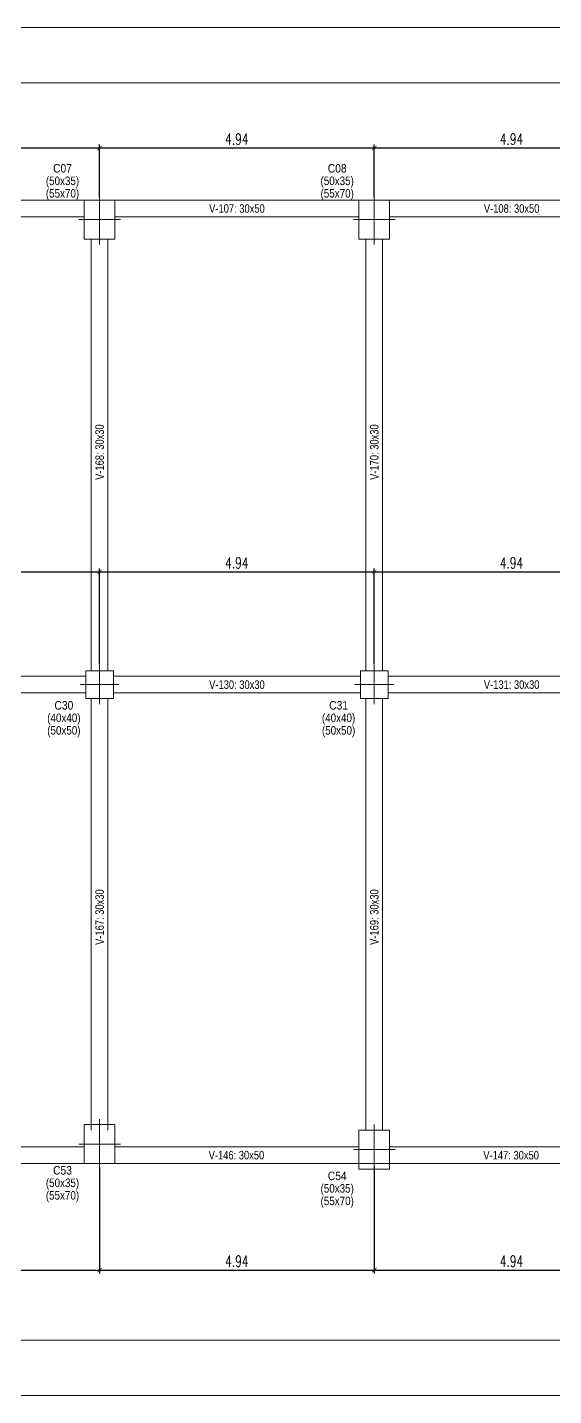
# Model space of a CAD drawing. Header units: millimetres. Extents: x 2 to 158, y -69 to 77.
# Drawn here: x 36.92 to 46.37, y 48.92 to 73.52 of the extents above; entities that cross this region are included whole.
import ezdxf
from ezdxf.enums import TextEntityAlignment as Align

# ---------------------------------------------------------------- set-up
doc = ezdxf.new("R2010")
doc.units = ezdxf.units.MM
doc.linetypes.add('DASHED2', pattern=[0.375, 0.25, -0.125])
for name, color, linetype, lineweight in [('COLUMNA_DIM', 4, 'Continuous', 9), ('COLUMNA_REF', 3, 'Continuous', 9), ('COLUMNAS_EJES', 1, 'Continuous', 9), ('PILAR_HORMIGON', 2, 'Continuous', 0), ('RECUAD_LIMITES', 2, 'Continuous', 0), ('RECUAD_MARCO', 1, 'Continuous', 20), ('SILUETAS', 6, 'Continuous', 5), ('VIG_CARAS', 5, 'Continuous', 0), ('VIG_DIM_VIGAS', 3, 'Continuous', 9)]:
    doc.layers.add(name, color=color, linetype=linetype, lineweight=lineweight)
doc.styles.add('COTAS', font='romans.shx', dxfattribs={"width": 0.7})
doc.styles.add('CYPETXT_romans', font='arial.ttf', dxfattribs={"height": 0.2})
doc.dimstyles.new('COTA 100', dxfattribs={"dimscale": 200, "dimtxt": 0.001, "dimasz": 0.0004, "dimexe": 0.0003, "dimexo": 0.0003, "dimgap": 0.0003, "dimtad": 1, "dimzin": 4, "dimdsep": 46, "dimtxsty": 'COTAS', "dimblk": 'ARCHTICK', "dimcen": -0.02, "dimdle": 0.0003, "dimclrd": 256, "dimclre": 256, "dimclrt": 2, "dimadec": 0, "dimazin": 0, "dimtfac": 1, "dimtix": 1, "dimtmove": 2, "dimatfit": 3, "dimldrblk": 'ORIGIN', "dimfxl": 1, "dimtolj": 1, "dimtzin": 0, "dimarcsym": 0})

# ---------------------------------------------------------------- blocks, each defined once
blk = doc.blocks.new('Ejes de la columna')
at = {"layer": 'COLUMNAS_EJES'}
for p, q in [((0, -0.5), (0, 0.5)), ((-0.5, 0), (0.5, 0))]:
    blk.add_line(p, q, dxfattribs=at)
blk = doc.blocks.new('_ArchTick')
at = {"color": 0, "const_width": 0.15}
blk.add_lwpolyline([(-0.5, -0.5), (0.5, 0.5)], dxfattribs=at)
blk = doc.blocks.new('*D43')
at = {"lineweight": -2, "transparency": 16777216}
for p, q in [((33.22, 71.348), (38.275, 71.348)), ((33.28, 70.469), (33.28, 71.408)), ((38.215, 70.469), (38.215, 71.408))]:
    blk.add_line(p, q, dxfattribs=at)
at = {"layer": 'Defpoints', "color": 0, "transparency": 16777216}
for p in [(38.215, 71.348), (33.28, 70.409), (38.215, 70.409)]:
    blk.add_point(p, dxfattribs=at)
at = {"lineweight": -2, "transparency": 16777216, "xscale": 0.08, "yscale": 0.08, "zscale": 0.08, "rotation": 180}
blk.add_blockref('_ArchTick', (33.28, 71.348), dxfattribs=at)
at = {"lineweight": -2, "transparency": 16777216, "xscale": 0.08, "yscale": 0.08, "zscale": 0.08}
blk.add_blockref('_ArchTick', (38.215, 71.348), dxfattribs=at)
at = {"color": 2, "transparency": 16777216, "insert": (35.747, 71.508), "char_height": 0.2, "attachment_point": 5, "style": 'COTAS'}
blk.add_mtext('\\A1;4.94', dxfattribs=at)
blk = doc.blocks.new('_Origin')
at = {"color": 0, "linetype": 'ByBlock', "lineweight": -2}
blk.add_line((0, 0), (-1, 0), dxfattribs=at)
blk.add_circle((0, 0), 0.5, dxfattribs=at)
blk = doc.blocks.new('*D44')
at = {"lineweight": -2, "transparency": 16777216}
for p, q in [((38.155, 71.348), (43.21, 71.348)), ((38.215, 70.469), (38.215, 71.408)), ((43.15, 70.469), (43.15, 71.408))]:
    blk.add_line(p, q, dxfattribs=at)
at = {"layer": 'Defpoints', "color": 0, "transparency": 16777216}
for p in [(43.15, 71.348), (38.215, 70.409), (43.15, 70.409)]:
    blk.add_point(p, dxfattribs=at)
at = {"lineweight": -2, "transparency": 16777216, "xscale": 0.08, "yscale": 0.08, "zscale": 0.08, "rotation": 180}
blk.add_blockref('_ArchTick', (38.215, 71.348), dxfattribs=at)
at = {"lineweight": -2, "transparency": 16777216, "xscale": 0.08, "yscale": 0.08, "zscale": 0.08}
blk.add_blockref('_ArchTick', (43.15, 71.348), dxfattribs=at)
at = {"color": 2, "transparency": 16777216, "insert": (40.682, 71.508), "char_height": 0.2, "attachment_point": 5, "style": 'COTAS'}
blk.add_mtext('\\A1;4.94', dxfattribs=at)
blk = doc.blocks.new('*D45')
at = {"lineweight": -2, "transparency": 16777216}
for p, q in [((43.09, 71.348), (48.145, 71.348)), ((43.15, 70.469), (43.15, 71.408)), ((48.085, 70.469), (48.085, 71.408))]:
    blk.add_line(p, q, dxfattribs=at)
at = {"layer": 'Defpoints', "color": 0, "transparency": 16777216}
for p in [(48.085, 71.348), (43.15, 70.409), (48.085, 70.409)]:
    blk.add_point(p, dxfattribs=at)
at = {"lineweight": -2, "transparency": 16777216, "xscale": 0.08, "yscale": 0.08, "zscale": 0.08, "rotation": 180}
blk.add_blockref('_ArchTick', (43.15, 71.348), dxfattribs=at)
at = {"lineweight": -2, "transparency": 16777216, "xscale": 0.08, "yscale": 0.08, "zscale": 0.08}
blk.add_blockref('_ArchTick', (48.085, 71.348), dxfattribs=at)
at = {"color": 2, "transparency": 16777216, "insert": (45.617, 71.508), "char_height": 0.2, "attachment_point": 5, "style": 'COTAS'}
blk.add_mtext('\\A1;4.94', dxfattribs=at)
blk = doc.blocks.new('*D54')
at = {"lineweight": -2, "transparency": 16777216}
for p, q in [((33.22, 63.727), (38.275, 63.727)), ((33.28, 62.059), (33.28, 63.787)), ((38.215, 62.059), (38.215, 63.787))]:
    blk.add_line(p, q, dxfattribs=at)
at = {"layer": 'Defpoints', "color": 0, "transparency": 16777216}
for p in [(38.215, 63.727), (33.28, 61.999), (38.215, 61.999)]:
    blk.add_point(p, dxfattribs=at)
at = {"lineweight": -2, "transparency": 16777216, "xscale": 0.08, "yscale": 0.08, "zscale": 0.08, "rotation": 180}
blk.add_blockref('_ArchTick', (33.28, 63.727), dxfattribs=at)
at = {"lineweight": -2, "transparency": 16777216, "xscale": 0.08, "yscale": 0.08, "zscale": 0.08}
blk.add_blockref('_ArchTick', (38.215, 63.727), dxfattribs=at)
at = {"color": 2, "transparency": 16777216, "insert": (35.747, 63.887), "char_height": 0.2, "attachment_point": 5, "style": 'COTAS'}
blk.add_mtext('\\A1;4.94', dxfattribs=at)
blk = doc.blocks.new('*D55')
at = {"lineweight": -2, "transparency": 16777216}
for p, q in [((38.155, 63.727), (43.21, 63.727)), ((38.215, 62.059), (38.215, 63.787)), ((43.15, 62.059), (43.15, 63.787))]:
    blk.add_line(p, q, dxfattribs=at)
at = {"layer": 'Defpoints', "color": 0, "transparency": 16777216}
for p in [(43.15, 63.727), (38.215, 61.999), (43.15, 61.999)]:
    blk.add_point(p, dxfattribs=at)
at = {"lineweight": -2, "transparency": 16777216, "xscale": 0.08, "yscale": 0.08, "zscale": 0.08, "rotation": 180}
blk.add_blockref('_ArchTick', (38.215, 63.727), dxfattribs=at)
at = {"lineweight": -2, "transparency": 16777216, "xscale": 0.08, "yscale": 0.08, "zscale": 0.08}
blk.add_blockref('_ArchTick', (43.15, 63.727), dxfattribs=at)
at = {"color": 2, "transparency": 16777216, "insert": (40.682, 63.887), "char_height": 0.2, "attachment_point": 5, "style": 'COTAS'}
blk.add_mtext('\\A1;4.94', dxfattribs=at)
blk = doc.blocks.new('*D56')
at = {"lineweight": -2, "transparency": 16777216}
for p, q in [((43.09, 63.727), (48.145, 63.727)), ((43.15, 62.059), (43.15, 63.787)), ((48.085, 61.934), (48.085, 63.787))]:
    blk.add_line(p, q, dxfattribs=at)
at = {"layer": 'Defpoints', "color": 0, "transparency": 16777216}
for p in [(48.085, 63.727), (43.15, 61.999), (48.085, 61.874)]:
    blk.add_point(p, dxfattribs=at)
at = {"lineweight": -2, "transparency": 16777216, "xscale": 0.08, "yscale": 0.08, "zscale": 0.08, "rotation": 180}
blk.add_blockref('_ArchTick', (43.15, 63.727), dxfattribs=at)
at = {"lineweight": -2, "transparency": 16777216, "xscale": 0.08, "yscale": 0.08, "zscale": 0.08}
blk.add_blockref('_ArchTick', (48.085, 63.727), dxfattribs=at)
at = {"color": 2, "transparency": 16777216, "insert": (45.617, 63.887), "char_height": 0.2, "attachment_point": 5, "style": 'COTAS'}
blk.add_mtext('\\A1;4.94', dxfattribs=at)
blk = doc.blocks.new('*D7')
at = {"lineweight": -2, "transparency": 16777216}
for p, q in [((33.28, 53.029), (33.28, 51.113)), ((38.215, 53.029), (38.215, 51.113)), ((33.22, 51.173), (38.275, 51.173))]:
    blk.add_line(p, q, dxfattribs=at)
at = {"layer": 'Defpoints', "color": 0, "transparency": 16777216}
for p in [(33.28, 53.089), (38.215, 53.089), (38.215, 51.173)]:
    blk.add_point(p, dxfattribs=at)
at = {"lineweight": -2, "transparency": 16777216, "xscale": 0.08, "yscale": 0.08, "zscale": 0.08, "rotation": 180}
blk.add_blockref('_ArchTick', (33.28, 51.173), dxfattribs=at)
at = {"lineweight": -2, "transparency": 16777216, "xscale": 0.08, "yscale": 0.08, "zscale": 0.08}
blk.add_blockref('_ArchTick', (38.215, 51.173), dxfattribs=at)
at = {"color": 2, "transparency": 16777216, "insert": (35.747, 51.333), "char_height": 0.2, "attachment_point": 5, "style": 'COTAS'}
blk.add_mtext('\\A1;4.94', dxfattribs=at)
blk = doc.blocks.new('*D8')
at = {"lineweight": -2, "transparency": 16777216}
for p, q in [((38.215, 53.029), (38.215, 51.113)), ((43.15, 53.029), (43.15, 51.113)), ((38.155, 51.173), (43.21, 51.173))]:
    blk.add_line(p, q, dxfattribs=at)
at = {"layer": 'Defpoints', "color": 0, "transparency": 16777216}
for p in [(38.215, 53.089), (43.15, 53.089), (43.15, 51.173)]:
    blk.add_point(p, dxfattribs=at)
at = {"lineweight": -2, "transparency": 16777216, "xscale": 0.08, "yscale": 0.08, "zscale": 0.08, "rotation": 180}
blk.add_blockref('_ArchTick', (38.215, 51.173), dxfattribs=at)
at = {"lineweight": -2, "transparency": 16777216, "xscale": 0.08, "yscale": 0.08, "zscale": 0.08}
blk.add_blockref('_ArchTick', (43.15, 51.173), dxfattribs=at)
at = {"color": 2, "transparency": 16777216, "insert": (40.682, 51.333), "char_height": 0.2, "attachment_point": 5, "style": 'COTAS'}
blk.add_mtext('\\A1;4.94', dxfattribs=at)
blk = doc.blocks.new('*D9')
at = {"lineweight": -2, "transparency": 16777216}
for p, q in [((43.15, 53.029), (43.15, 51.113)), ((48.085, 53.029), (48.085, 51.113)), ((43.09, 51.173), (48.145, 51.173))]:
    blk.add_line(p, q, dxfattribs=at)
at = {"layer": 'Defpoints', "color": 0, "transparency": 16777216}
for p in [(43.15, 53.089), (48.085, 53.089), (48.085, 51.173)]:
    blk.add_point(p, dxfattribs=at)
at = {"lineweight": -2, "transparency": 16777216, "xscale": 0.08, "yscale": 0.08, "zscale": 0.08, "rotation": 180}
blk.add_blockref('_ArchTick', (43.15, 51.173), dxfattribs=at)
at = {"lineweight": -2, "transparency": 16777216, "xscale": 0.08, "yscale": 0.08, "zscale": 0.08}
blk.add_blockref('_ArchTick', (48.085, 51.173), dxfattribs=at)
at = {"color": 2, "transparency": 16777216, "insert": (45.617, 51.333), "char_height": 0.2, "attachment_point": 5, "style": 'COTAS'}
blk.add_mtext('\\A1;4.94', dxfattribs=at)

msp = doc.modelspace()

# ---------------------------------------------------------------- linework, layer by layer
at = {"layer": 'PILAR_HORMIGON'}
for points in [[(37.93959, 69.70939), (38.48959, 69.70939), (38.48959, 70.40939), (37.93959, 70.40939), (37.93959, 69.70939)], [(42.87459, 69.70939), (43.42459, 69.70939), (43.42459, 70.40939), (42.87459, 70.40939), (42.87459, 69.70939)], [(37.96459, 61.44939), (38.46459, 61.44939), (38.46459, 61.94939), (37.96459, 61.94939), (37.96459, 61.44939)], [(42.89959, 61.44939), (43.39959, 61.44939), (43.39959, 61.94939), (42.89959, 61.94939), (42.89959, 61.44939)], [(37.93959, 53.08939), (38.48959, 53.08939), (38.48959, 53.78939), (37.93959, 53.78939), (37.93959, 53.08939)], [(42.87459, 52.98939), (43.42459, 52.98939), (43.42459, 53.68939), (42.87459, 53.68939), (42.87459, 52.98939)]]:
    msp.add_lwpolyline(points, close=True, dxfattribs=at)
at = {"layer": 'RECUAD_LIMITES'}
msp.add_lwpolyline([(2.2137, 48.9159), (86.1137, 48.9159), (86.1137, 73.5159), (2.2137, 73.5159), (2.2137, 48.9159)], close=True, dxfattribs=at)
at = {"layer": 'RECUAD_MARCO'}
msp.add_lwpolyline([(4.7137, 49.9159), (85.1137, 49.9159), (85.1137, 72.5159), (4.7137, 72.5159), (4.7137, 49.9159)], close=True, dxfattribs=at)
at = {"layer": 'SILUETAS', "color": 1, "linetype": 'DASHED2', "const_width": 0.02}
msp.add_lwpolyline([(8.45644, 70.40939), (7.82804, 56.08939), (10.69763, 53.08939), (65.18466, 53.08939), (65.18466, 70.40939), (8.45644, 70.40939)], dxfattribs=at)
at = {"layer": 'VIG_CARAS'}
for p, q in [((33.55459, 70.40939), (37.93959, 70.40939)), ((38.48959, 70.40939), (42.87459, 70.40939)), ((43.42459, 70.40939), (47.80959, 70.40939)), ((33.55459, 70.10939), (37.93959, 70.10939)), ((38.48959, 70.10939), (42.87459, 70.10939)), ((43.42459, 70.10939), (47.80959, 70.10939)), ((38.06459, 69.70939), (38.06459, 61.94939)), ((38.36459, 69.70939), (38.36459, 61.94939)), ((42.99959, 69.70939), (42.99959, 61.94939)), ((43.29959, 69.70939), (43.29959, 61.94939)), ((33.52959, 61.84939), (37.96459, 61.84939)), ((38.46459, 61.84939), (42.89959, 61.84939)), ((43.39959, 61.84939), (47.90959, 61.84939)), ((33.52959, 61.54939), (37.96459, 61.54939)), ((38.46459, 61.54939), (42.89959, 61.54939)), ((43.39959, 61.54939), (47.90959, 61.54939)), ((38.06459, 61.44939), (38.06459, 53.68939)), ((38.36459, 61.44939), (38.36459, 53.68939)), ((42.99959, 61.44939), (42.99959, 53.68939)), ((43.29959, 61.44939), (43.29959, 53.68939)), ((33.55459, 53.38939), (37.93959, 53.38939)), ((38.48959, 53.38939), (42.87459, 53.38939)), ((43.42459, 53.38939), (47.80959, 53.38939)), ((33.55459, 53.08939), (37.93959, 53.08939)), ((38.48959, 53.08939), (42.87459, 53.08939)), ((43.42459, 53.08939), (47.80959, 53.08939))]:
    msp.add_line(p, q, dxfattribs=at)

# ---------------------------------------------------------------- block references
at = {"layer": 'COLUMNAS_EJES'}
for p, xscale, yscale in [((38.21459, 70.05939), 0.75, 0.9000000000000001), ((43.14959, 70.05939), 0.75, 0.9000000000000001), ((38.21459, 61.69939), 0.7, 0.7), ((43.14959, 61.69939), 0.7, 0.7), ((38.21459, 53.43939), 0.75, 0.9000000000000001), ((43.14959, 53.33939), 0.75, 0.9000000000000001)]:
    msp.add_blockref('Ejes de la columna', p, dxfattribs=dict(at, xscale=xscale, yscale=yscale))

# ---------------------------------------------------------------- texts
at = {"layer": 'COLUMNA_DIM', "style": 'CYPETXT_romans', "width": 0.824404}
for s, p in [('(50x35)', (37.54822, 70.75689)), ('(55x70)', (37.54822, 70.53189)), ('(50x35)', (42.48322, 70.75689)), ('(55x70)', (42.48322, 70.53189)), ('(40x40)', (37.57322, 61.10189)), ('(40x40)', (42.50822, 61.10189)), ('(50x50)', (37.57322, 60.87689)), ('(50x50)', (42.50822, 60.87689)), ('(50x35)', (37.54822, 52.74189)), ('(50x35)', (42.48322, 52.64189)), ('(55x70)', (37.54822, 52.51689)), ('(55x70)', (42.48322, 52.41689))]:
    msp.add_text(s, height=0.153333, dxfattribs=at).set_placement(p, align=Align.MIDDLE_CENTER)
at = {"layer": 'COLUMNA_REF', "style": 'CYPETXT_romans', "width": 0.864}
for s, p in [('C07', (37.54822, 70.98189)), ('C08', (42.48322, 70.98189)), ('C30', (37.57322, 61.32689)), ('C31', (42.50822, 61.32689)), ('C53', (37.54822, 52.96689)), ('C54', (42.48322, 52.86689))]:
    msp.add_text(s, height=0.153333, dxfattribs=at).set_placement(p, align=Align.MIDDLE_CENTER)
at = {"layer": 'VIG_DIM_VIGAS', "style": 'CYPETXT_romans', "width": 0.783571}
for s, p in [('V-107: 30x50', (40.68209, 70.25939)), ('V-108: 30x50', (45.61709, 70.25939)), ('V-130: 30x30', (40.68209, 61.69939)), ('V-131: 30x30', (45.61709, 61.69939)), ('V-146: 30x50', (40.67303, 53.23923)), ('V-147: 30x50', (45.60803, 53.23923))]:
    msp.add_text(s, height=0.1533333, dxfattribs=at).set_placement(p, align=Align.MIDDLE_CENTER)
for s, p in [('V-168: 30x30', (38.21459, 65.87939)), ('V-170: 30x30', (43.14959, 65.87939)), ('V-167: 30x30', (38.21459, 57.51939)), ('V-169: 30x30', (43.14959, 57.51939))]:
    msp.add_text(s, height=0.1533333, rotation=90, dxfattribs=at).set_placement(p, align=Align.MIDDLE_CENTER)

# ---------------------------------------------------------------- dimensions: what is measured, and where the dimension line sits
for base, p1, p2, picture, middle in [((38.2145945, 71.3478153867), (33.2795945, 70.409388091), (38.2145945, 70.409388091), '*D43', (35.7470945, 71.5078153867)), ((43.1495945, 71.3478153867), (38.2145945, 70.409388091), (43.1495945, 70.409388091), '*D44', (40.6820945, 71.5078153867)), ((48.0845945, 71.3478153867), (43.1495945, 70.409388091), (48.0845945, 70.409388091), '*D45', (45.6170945, 71.5078153867)), ((38.214594, 63.72658), (33.279595, 61.999388), (38.214594, 61.999388), '*D54', (35.747095, 63.88658)), ((43.1495945, 63.7265800024), (38.2145945, 61.999388091), (43.1495945, 61.999388091), '*D55', (40.6820945, 63.8865800024)), ((48.0845945, 63.7265800024), (43.1495945, 61.999388091), (48.0845945, 61.874388091), '*D56', (45.6170945, 63.8865800024)), ((38.2145945, 51.1733462812), (33.2795945, 53.089388091), (38.2145945, 53.089388091), '*D7', (35.7470945, 51.3333462812)), ((43.1495945, 51.1733462812), (38.2145945, 53.089388091), (43.1495945, 53.089388091), '*D8', (40.6820945, 51.3333462812)), ((48.0845945, 51.1733462812), (43.1495945, 53.089388091), (48.0845945, 53.089388091), '*D9', (45.6170945, 51.3333462812))]:
    dim = msp.add_linear_dim(base=base, p1=p1, p2=p2, dimstyle='COTA 100')
    dim.commit()
    dim.dimension.update_dxf_attribs({"geometry": picture, "text_midpoint": middle})

doc.saveas('drawing.dxf')
